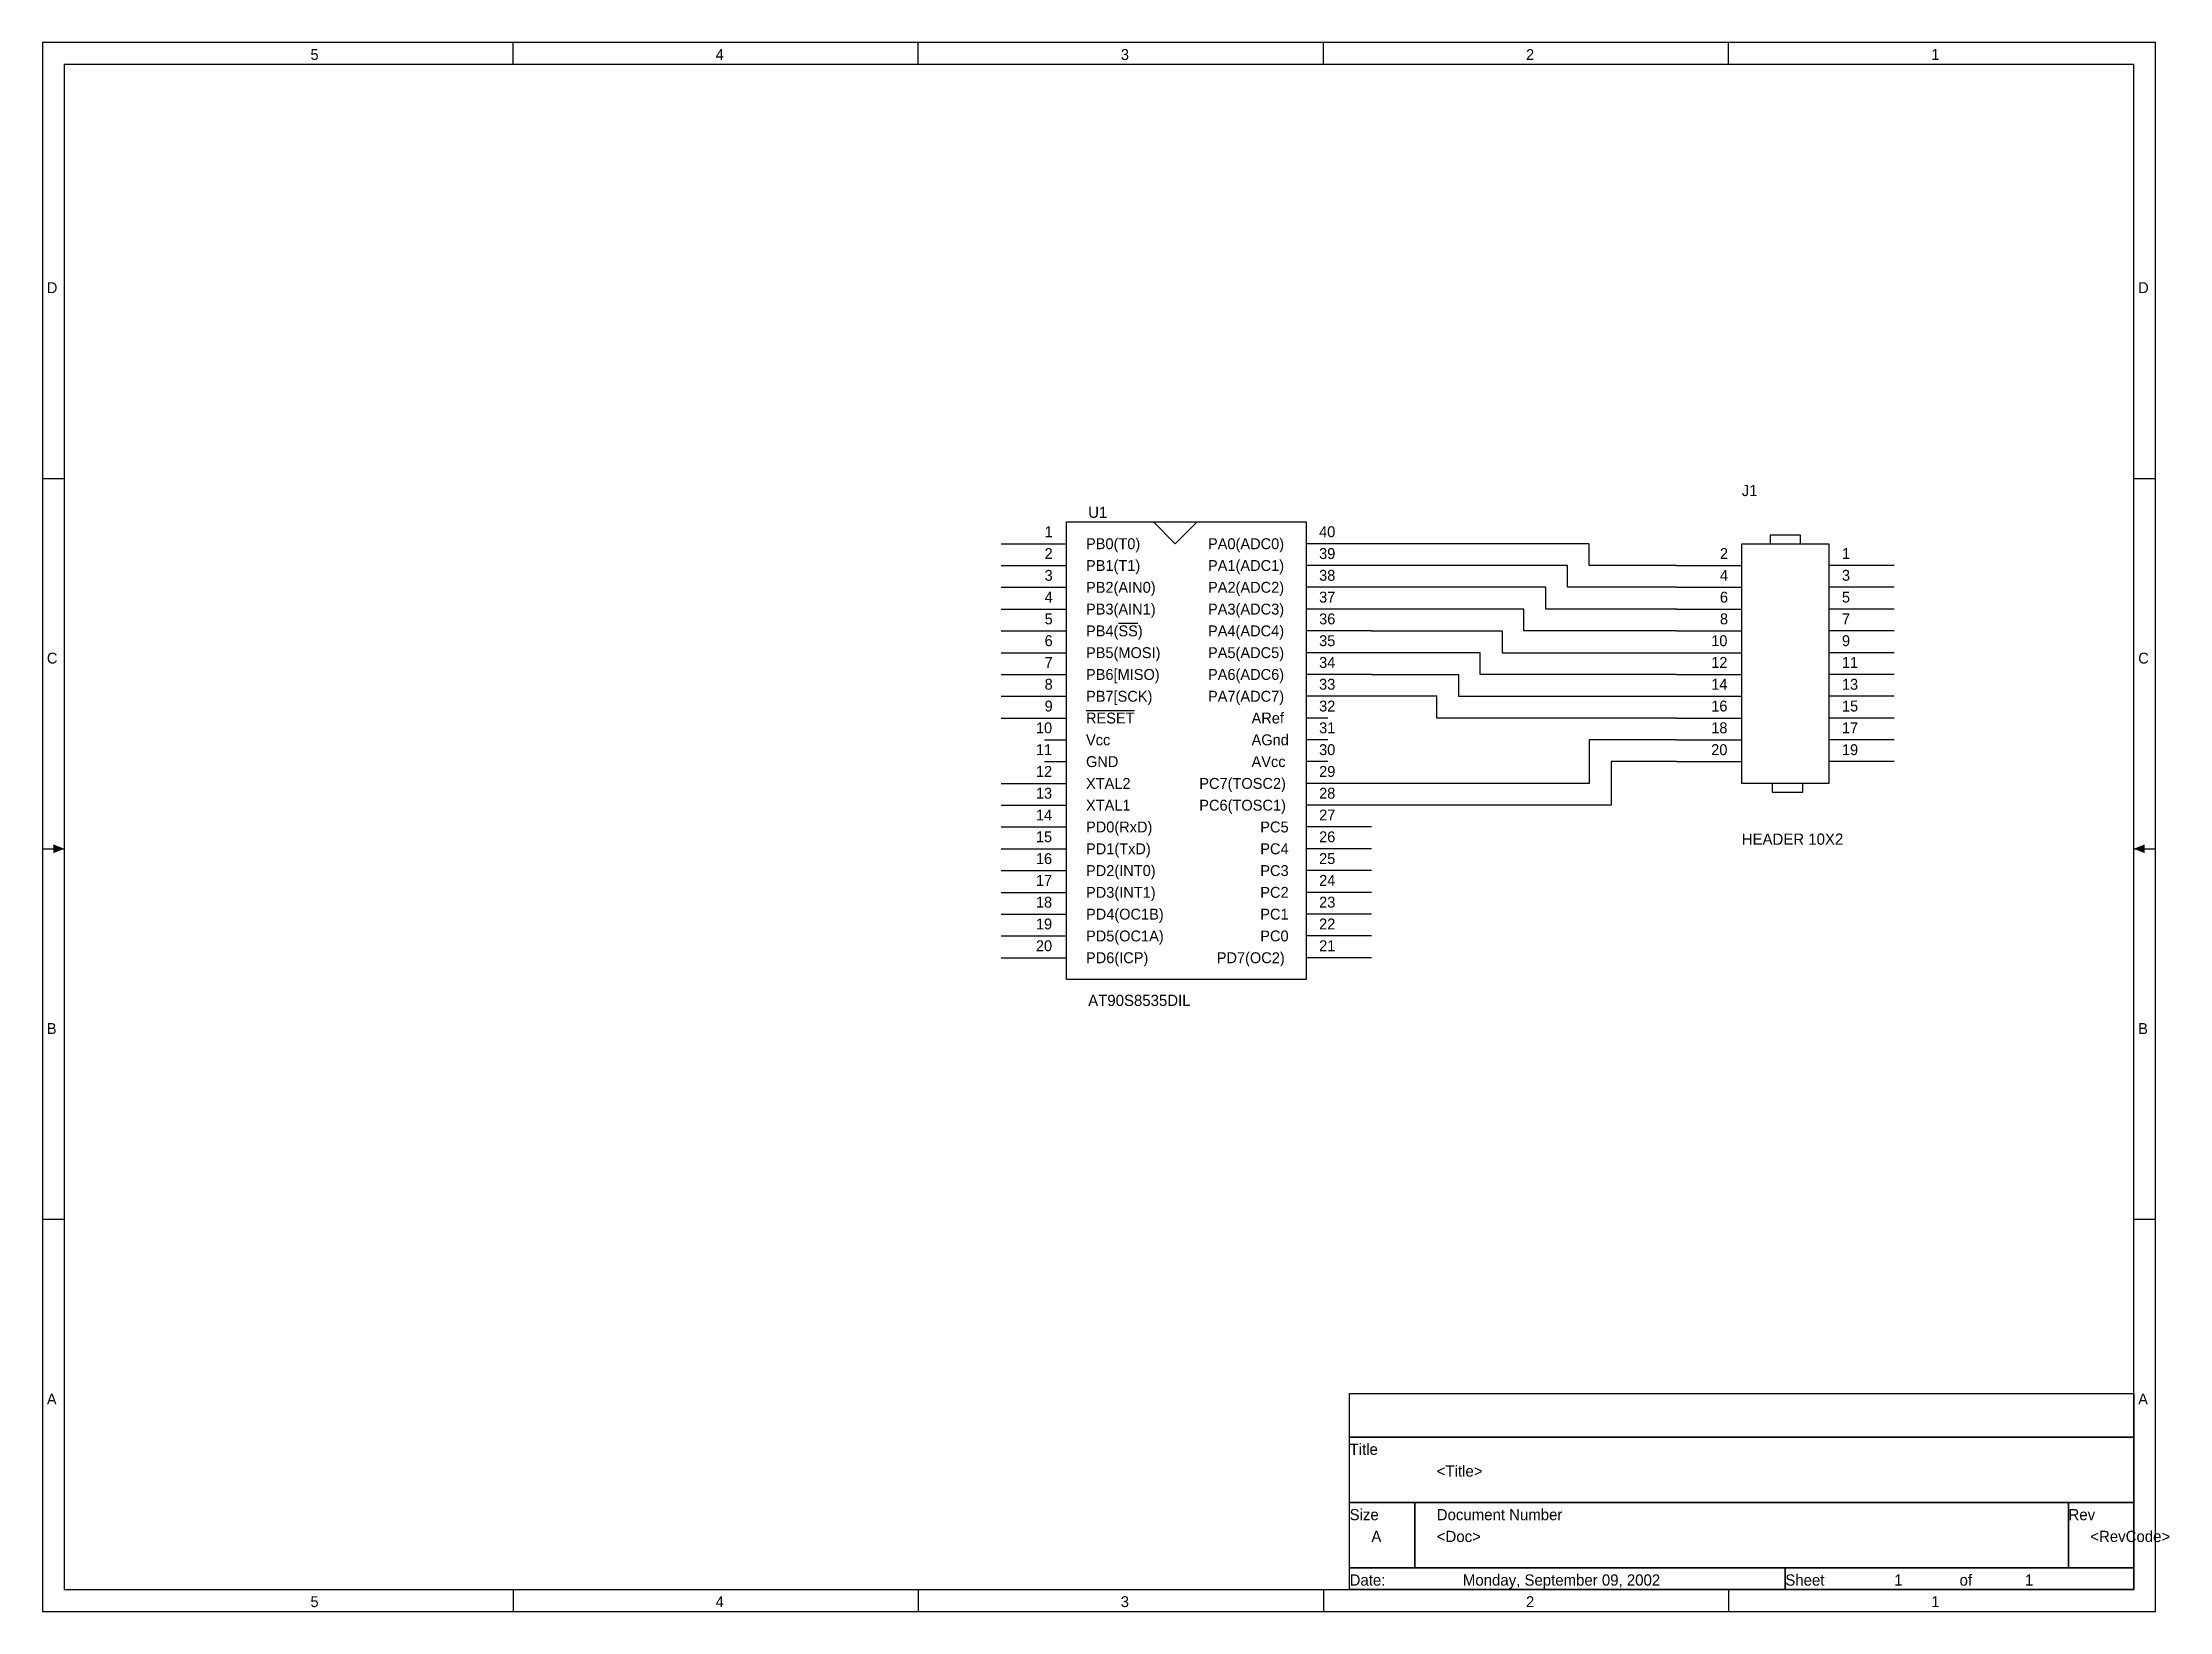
# Model space of a CAD drawing. Extents: x -0.1 to 9.66, y 0.1 to 7.3.
import ezdxf

# ---------------------------------------------------------------- set-up
doc = ezdxf.new("R2010")
doc.units = 0

msp = doc.modelspace()

# ---------------------------------------------------------------- linework, layer by layer
at = {"layer": 'PARTS'}
for p, q in [((4.3, 5), (4.6, 5)), ((6, 5), (5.7, 5)), ((4.3, 4.9), (4.6, 4.9)), ((6, 4.9), (5.7, 4.9)), ((7.4, 4.9), (7.7, 4.9)), ((8.4, 4.9), (8.1, 4.9)), ((4.3, 4.8), (4.6, 4.8)), ((6, 4.8), (5.7, 4.8)), ((7.4, 4.8), (7.7, 4.8)), ((8.4, 4.8), (8.1, 4.8)), ((4.3, 4.7), (4.6, 4.7)), ((6, 4.7), (5.7, 4.7)), ((7.4, 4.7), (7.7, 4.7)), ((8.4, 4.7), (8.1, 4.7)), ((4.3, 4.6), (4.6, 4.6)), ((6, 4.6), (5.7, 4.6)), ((7.4, 4.6), (7.7, 4.6)), ((8.4, 4.6), (8.1, 4.6)), ((4.3, 4.5), (4.6, 4.5)), ((6, 4.5), (5.7, 4.5)), ((7.4, 4.5), (7.7, 4.5)), ((8.4, 4.5), (8.1, 4.5)), ((4.3, 4.4), (4.6, 4.4)), ((6, 4.4), (5.7, 4.4)), ((7.4, 4.4), (7.7, 4.4)), ((8.4, 4.4), (8.1, 4.4)), ((4.3, 4.3), (4.6, 4.3)), ((6, 4.3), (5.7, 4.3)), ((7.4, 4.3), (7.7, 4.3)), ((8.4, 4.3), (8.1, 4.3)), ((4.3, 4.2), (4.6, 4.2)), ((5.8, 4.2), (5.7, 4.2)), ((7.4, 4.2), (7.7, 4.2)), ((8.4, 4.2), (8.1, 4.2)), ((4.5, 4.1), (4.6, 4.1)), ((5.8, 4.1), (5.7, 4.1)), ((7.4, 4.1), (7.7, 4.1)), ((8.4, 4.1), (8.1, 4.1)), ((4.5, 4), (4.6, 4)), ((5.8, 4), (5.7, 4)), ((7.4, 4), (7.7, 4)), ((8.4, 4), (8.1, 4)), ((4.3, 3.9), (4.6, 3.9)), ((6, 3.9), (5.7, 3.9)), ((4.3, 3.8), (4.6, 3.8)), ((6, 3.8), (5.7, 3.8)), ((4.3, 3.7), (4.6, 3.7)), ((6, 3.7), (5.7, 3.7)), ((4.3, 3.6), (4.6, 3.6)), ((6, 3.6), (5.7, 3.6)), ((4.3, 3.5), (4.6, 3.5)), ((6, 3.5), (5.7, 3.5)), ((4.3, 3.4), (4.6, 3.4)), ((6, 3.4), (5.7, 3.4)), ((4.3, 3.3), (4.6, 3.3)), ((6, 3.3), (5.7, 3.3)), ((4.3, 3.2), (4.6, 3.2)), ((6, 3.2), (5.7, 3.2)), ((4.3, 3.1), (4.6, 3.1)), ((6, 3.1), (5.7, 3.1))]:
    msp.add_line(p, q, dxfattribs=at)
for points in [[(4.6, 5.1), (5.7, 5.1), (5.7, 3), (4.6, 3)], [(7.7, 5), (8.1, 5), (8.1, 3.9), (7.7, 3.9)]]:
    msp.add_lwpolyline(points, close=True, dxfattribs=at)
for points in [[(5, 5.1), (5.1, 5)], [(5.1, 5), (5.2, 5.1)], [(7.97, 5), (7.97, 5), (7.97, 5.04), (7.83, 5.04), (7.83, 5)], [(7.84, 3.9), (7.84, 3.9), (7.84, 3.86), (7.98, 3.86), (7.98, 3.9)]]:
    msp.add_lwpolyline(points, dxfattribs=at)
at = {"layer": 'TITLE'}
for points in [[(-0.1, 0.1), (9.6, 0.1), (9.6, 7.3), (-0.1, 7.3)], [(0, 0.2), (9.5, 0.2), (9.5, 7.2), (0, 7.2)], [(5.9, 1.1), (9.5, 1.1), (9.5, 0.9), (5.9, 0.9)], [(5.9, 0.9), (9.5, 0.9), (9.5, 0.6), (5.9, 0.6)], [(5.9, 0.6), (6.2, 0.6), (6.2, 0.3), (5.9, 0.3)], [(6.2, 0.6), (9.2, 0.6), (9.2, 0.3), (6.2, 0.3)], [(9.2, 0.6), (9.5, 0.6), (9.5, 0.3), (9.2, 0.3)], [(5.9, 0.3), (7.9, 0.3), (7.9, 0.2), (5.9, 0.2)], [(7.9, 0.3), (9.5, 0.3), (9.5, 0.2), (7.9, 0.2)]]:
    msp.add_lwpolyline(points, close=True, dxfattribs=at)
for points in [[(2.06, 7.2), (2.06, 7.3)], [(3.92, 7.2), (3.92, 7.3)], [(5.78, 7.2), (5.78, 7.3)], [(7.64, 7.2), (7.64, 7.3)], [(-0.1, 5.3), (0, 5.3)], [(9.5, 5.3), (9.6, 5.3)], [(-0.1, 3.6), (0, 3.6)], [(9.5, 3.6), (9.6, 3.6)], [(-0.1, 1.9), (0, 1.9)], [(9.5, 1.9), (9.6, 1.9)], [(2.06, 0.2), (2.06, 0.1)], [(3.92, 0.2), (3.92, 0.1)], [(5.78, 0.2), (5.78, 0.1)], [(7.64, 0.2), (7.64, 0.1)]]:
    msp.add_lwpolyline(points, dxfattribs=at)
for points in [[(0, 3.6), (-0.05, 3.62), (-0.05, 3.58), (-0.05, 3.6)], [(0, 3.6), (-0.05, 3.62), (-0.05, 3.58), (-0.05, 3.6)], [(0, 3.6), (-0.05, 3.62), (-0.05, 3.58), (-0.05, 3.6)], [(9.5, 3.6), (9.55, 3.62), (9.55, 3.58), (9.55, 3.6)], [(9.5, 3.6), (9.55, 3.62), (9.55, 3.58), (9.55, 3.6)], [(9.5, 3.6), (9.55, 3.62), (9.55, 3.58), (9.55, 3.6)]]:
    msp.add_solid(points, dxfattribs=at)
at = {"layer": 'WIRE'}
for points in [[(7, 5), (6, 5)], [(7, 4.9), (7, 5)], [(6.9, 4.9), (6, 4.9)], [(6.9, 4.8), (6.9, 4.9)], [(7.4, 4.9), (7, 4.9)], [(6.8, 4.8), (6, 4.8)], [(6.8, 4.7), (6.8, 4.8)], [(7.4, 4.8), (6.9, 4.8)], [(6.7, 4.7), (6, 4.7)], [(6.7, 4.6), (6.7, 4.7)], [(7.4, 4.7), (6.8, 4.7)], [(6, 4.6), (6.6, 4.6)], [(6.6, 4.6), (6.6, 4.5)], [(7.4, 4.6), (6.7, 4.6)], [(6.5, 4.5), (6, 4.5)], [(6.5, 4.4), (6.5, 4.5)], [(6.6, 4.5), (7.4, 4.5)], [(6, 4.4), (6.4, 4.4)], [(6.4, 4.4), (6.4, 4.3)], [(7.4, 4.4), (6.5, 4.4)], [(6.3, 4.3), (6, 4.3)], [(6.3, 4.2), (6.3, 4.3)], [(6.4, 4.3), (7.4, 4.3)], [(7.4, 4.2), (6.3, 4.2)], [(7.4, 4.1), (7, 4.1)], [(7, 4.1), (7, 3.9)], [(7.4, 4), (7.1, 4)], [(7.1, 4), (7.1, 3.8)], [(7, 3.9), (6, 3.9)], [(7.1, 3.8), (6, 3.8)]]:
    msp.add_lwpolyline(points, dxfattribs=at)

# ---------------------------------------------------------------- texts
at = {"layer": 'PARTS'}
for s, p in [('1', (4.5, 5.03)), ('40', (5.76, 5.03)), ('2', (4.5, 4.93)), ('PB0(T0)', (4.69, 4.975)), ('PA0(ADC0)', (5.25, 4.975)), ('39', (5.76, 4.93)), ('2', (7.6, 4.93)), ('1', (8.16, 4.93)), ('PB1(T1)', (4.69, 4.875)), ('PA1(ADC1)', (5.25, 4.875)), ('3', (4.5, 4.83)), ('PB2(AIN0)', (4.69, 4.775)), ('PA2(ADC2)', (5.25, 4.775)), ('38', (5.76, 4.83)), ('4', (7.6, 4.83)), ('3', (8.16, 4.83)), ('4', (4.5, 4.73)), ('PB3(AIN1)', (4.69, 4.675)), ('PA3(ADC3)', (5.25, 4.675)), ('37', (5.76, 4.73)), ('6', (7.6, 4.73)), ('5', (8.16, 4.73)), ('5', (4.5, 4.63)), ('PB4(%%oSS%%o)', (4.69, 4.575)), ('PA4(ADC4)', (5.25, 4.575)), ('36', (5.76, 4.63)), ('8', (7.6, 4.63)), ('7', (8.16, 4.63)), ('6', (4.5, 4.53)), ('PB5(MOSI)', (4.69, 4.475)), ('PA5(ADC5)', (5.25, 4.475)), ('35', (5.76, 4.53)), ('10', (7.56, 4.53)), ('9', (8.16, 4.53)), ('7', (4.5, 4.43)), ('PB6[MISO)', (4.69, 4.375)), ('PA6(ADC6)', (5.25, 4.375)), ('34', (5.76, 4.43)), ('12', (7.56, 4.43)), ('11', (8.16, 4.43)), ('8', (4.5, 4.33)), ('PB7[SCK)', (4.69, 4.275)), ('PA7(ADC7)', (5.25, 4.275)), ('33', (5.76, 4.33)), ('14', (7.56, 4.33)), ('13', (8.16, 4.33)), ('9', (4.5, 4.23)), ('%%oRESET%%o', (4.69, 4.175)), ('ARef', (5.45, 4.175)), ('32', (5.76, 4.23)), ('16', (7.56, 4.23)), ('15', (8.16, 4.23)), ('10', (4.46, 4.13)), ('Vcc', (4.69, 4.075)), ('AGnd', (5.45, 4.075)), ('31', (5.76, 4.13)), ('18', (7.56, 4.13)), ('17', (8.16, 4.13)), ('11', (4.46, 4.03)), ('GND', (4.69, 3.975)), ('AVcc', (5.45, 3.975)), ('30', (5.76, 4.03)), ('20', (7.56, 4.03)), ('19', (8.16, 4.03)), ('12', (4.46, 3.93)), ('XTAL2', (4.69, 3.875)), ('PC7(TOSC2)', (5.21, 3.875)), ('29', (5.76, 3.93)), ('13', (4.46, 3.83)), ('XTAL1', (4.69, 3.775)), ('PC6(TOSC1)', (5.21, 3.775)), ('28', (5.76, 3.83)), ('14', (4.46, 3.73)), ('PD0(RxD)', (4.69, 3.675)), ('PC5', (5.49, 3.675)), ('27', (5.76, 3.73)), ('15', (4.46, 3.63)), ('PD1(TxD)', (4.69, 3.575)), ('PC4', (5.49, 3.575)), ('26', (5.76, 3.63)), ('16', (4.46, 3.53)), ('PD2(INT0)', (4.69, 3.475)), ('PC3', (5.49, 3.475)), ('25', (5.76, 3.53)), ('17', (4.46, 3.43)), ('PD3(INT1)', (4.69, 3.375)), ('PC2', (5.49, 3.375)), ('24', (5.76, 3.43)), ('18', (4.46, 3.33)), ('PD4(OC1B)', (4.69, 3.275)), ('PC1', (5.49, 3.275)), ('23', (5.76, 3.33)), ('19', (4.46, 3.23)), ('PD5(OC1A)', (4.69, 3.175)), ('PC0', (5.49, 3.175)), ('22', (5.76, 3.23)), ('20', (4.46, 3.13)), ('PD6(ICP)', (4.69, 3.075)), ('PD7(OC2)', (5.29, 3.075)), ('21', (5.76, 3.13))]:
    msp.add_text(s, height=0.05, dxfattribs=at).set_placement(p)
at = {"layer": 'PARTTEXT'}
for s, p in [('J1', (7.7, 5.2186)), ('U1', (4.7, 5.1186)), ('HEADER 10X2', (7.7, 3.6186)), ('AT90S8535DIL', (4.7, 2.8786)), ('Title', (5.9, 0.8186)), ('Size', (5.9, 0.5186)), ('Document Number', (6.3, 0.5186)), ('Rev', (9.2, 0.5186)), ('Date:', (5.9, 0.2186)), ('Sheet', (7.9, 0.2186)), ('of', (8.7, 0.2186))]:
    msp.add_text(s, height=0.0514, dxfattribs=at).set_placement(p)
at = {"layer": 'TITLE'}
for s, height, p in [('5', 0.05, (1.13, 7.22)), ('4', 0.05, (2.99, 7.22)), ('3', 0.05, (4.85, 7.22)), ('2', 0.05, (6.71, 7.22)), ('1', 0.05, (8.57, 7.22)), ('D', 0.05, (-0.08, 6.15)), ('D', 0.05, (9.52, 6.15)), ('C', 0.05, (-0.08, 4.45)), ('C', 0.05, (9.52, 4.45)), ('B', 0.05, (-0.08, 2.75)), ('B', 0.05, (9.52, 2.75)), ('A', 0.05, (-0.08, 1.05)), ('A', 0.05, (9.52, 1.05)), ('<Title>', 0.0514, (6.3, 0.7186)), ('A', 0.0514, (6, 0.4186)), ('<Doc>', 0.0514, (6.3, 0.4186)), ('<RevCode>', 0.0514, (9.3, 0.4186)), ('Monday, September 09, 2002', 0.0514, (6.42, 0.2186)), ('1', 0.0514, (8.4, 0.2186)), ('1', 0.0514, (9, 0.2186)), ('5', 0.05, (1.13, 0.12)), ('4', 0.05, (2.99, 0.12)), ('3', 0.05, (4.85, 0.12)), ('2', 0.05, (6.71, 0.12)), ('1', 0.05, (8.57, 0.12))]:
    msp.add_text(s, height=height, dxfattribs=at).set_placement(p)

doc.saveas('drawing.dxf')
